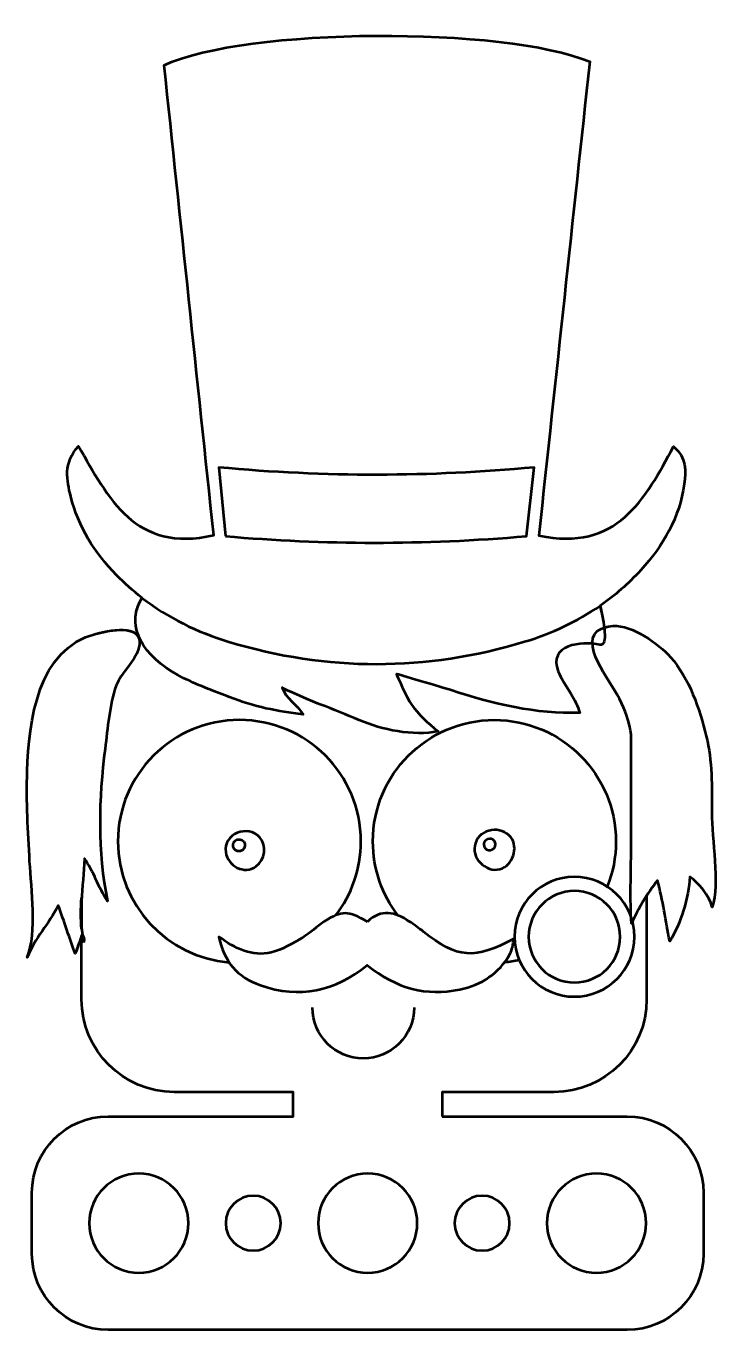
# Model space of a CAD drawing. Header units: centimetres. Extents: x -12.24 to -7.69, y -10.7 to -2.15.
import ezdxf

# ---------------------------------------------------------------- set-up
doc = ezdxf.new("R2010")
doc.units = ezdxf.units.CM
doc.header["$MEASUREMENT"] = 0
doc.layers.add('Layer 1', color=7, linetype='Continuous')

msp = doc.modelspace()

# ---------------------------------------------------------------- linework, layer by layer
at = {"layer": 'Layer 1', "lineweight": 53}
for points, knots in [([(-9.51253, -9.30004), (-9.51253, -9.30004), (-9.51253, -9.14054), (-9.51253, -9.14054), (-9.51253, -9.14054), (-9.51253, -9.14054), (-8.77917, -9.14054), (-8.77917, -9.14054), (-8.77917, -9.14054), (-8.44547, -9.14054), (-8.17241, -8.86748), (-8.17241, -8.53377), (-8.17241, -8.53377), (-8.17241, -8.53377), (-8.17241, -7.8527), (-8.17241, -7.8527), (-8.17241, -7.8527), (-8.15003, -7.81751), (-8.12615, -7.78367), (-8.10113, -7.75282), (-8.10113, -7.75282), (-8.0641, -7.883), (-8.04883, -8.02003), (-8.02075, -8.15041), (-8.02075, -8.15041), (-7.94868, -8.03864), (-7.89618, -7.86393), (-7.88905, -7.72914), (-7.88905, -7.72914), (-7.82561, -7.77188), (-7.76402, -7.85313), (-7.74174, -7.92824), (-7.74174, -7.92824), (-7.69193, -7.7714), (-7.7449, -7.48172), (-7.7449, -7.30742), (-7.7449, -7.30742), (-7.7449, -7.14047), (-7.74125, -6.96794), (-7.78127, -6.8062), (-7.78127, -6.8062), (-7.82592, -6.626), (-7.89145, -6.42899), (-8.01482, -6.28867), (-8.01482, -6.28867), (-8.09281, -6.20001), (-8.26688, -6.07526), (-8.39093, -6.08402), (-8.39093, -6.08402), (-8.41394, -6.08565), (-8.4335, -6.08915), (-8.45003, -6.09427), (-8.45003, -6.09427), (-8.45556, -6.04773), (-8.46683, -5.99479), (-8.47758, -5.95186), (-8.47758, -5.95186), (-8.38141, -5.88529), (-8.29202, -5.80768), (-8.21058, -5.71805), (-8.21058, -5.71805), (-8.06384, -5.55652), (-7.95496, -5.37454), (-7.92608, -5.15311), (-7.92608, -5.15311), (-7.91486, -5.06699), (-7.90682, -4.98121), (-7.99558, -4.90681), (-7.99558, -4.90681), (-8.18366, -5.25212), (-8.3638, -5.60131), (-8.87849, -5.48982), (-8.87849, -5.48982), (-8.76628, -4.4435), (-8.65541, -3.40974), (-8.54531, -2.38331), (-8.54531, -2.38331), (-9.10282, -2.15025), (-10.79845, -2.15697), (-11.33336, -2.40628), (-11.33336, -2.40628), (-11.2257, -3.42943), (-11.11772, -4.45552), (-11.00903, -5.48831), (-11.00903, -5.48831), (-11.52547, -5.60746), (-11.69956, -5.24474), (-11.89506, -4.90425), (-11.89506, -4.90425), (-11.99635, -5.01579), (-11.97188, -5.12836), (-11.94552, -5.23551), (-11.94552, -5.23551), (-11.89637, -5.43532), (-11.78825, -5.60346), (-11.64548, -5.75003), (-11.64548, -5.75003), (-11.5929, -5.80401), (-11.53746, -5.85344), (-11.4794, -5.89855), (-11.4794, -5.89855), (-11.53794, -5.99975), (-11.53137, -6.09526), (-11.4875, -6.17912), (-11.4875, -6.17912), (-11.4875, -6.17912), (-11.49555, -6.18234), (-11.49555, -6.18234), (-11.49555, -6.18234), (-11.50576, -6.07981), (-11.67291, -6.10757), (-11.7814, -6.13537), (-11.7814, -6.13537), (-12.16308, -6.23316), (-12.21963, -6.70814), (-12.23132, -7.03615), (-12.23132, -7.03615), (-12.23836, -7.23377), (-12.22627, -7.43133), (-12.21501, -7.62858), (-12.21501, -7.62858), (-12.20441, -7.81339), (-12.16455, -8.08708), (-12.23082, -8.25762), (-12.23082, -8.25762), (-12.18209, -8.13221), (-12.08813, -8.0351), (-12.02751, -7.91723), (-12.02751, -7.91723), (-11.98865, -8.0186), (-11.95259, -8.13851), (-11.91602, -8.23223), (-11.91602, -8.23223), (-11.90228, -8.19452), (-11.88615, -8.14918), (-11.87481, -8.11652), (-11.87481, -8.11652), (-11.87481, -8.11652), (-11.87481, -8.53377), (-11.87481, -8.53377), (-11.87481, -8.53377), (-11.87481, -8.86748), (-11.60175, -9.14054), (-11.26803, -9.14054), (-11.26803, -9.14054), (-11.26803, -9.14054), (-10.48752, -9.14054), (-10.48752, -9.14054), (-10.48752, -9.14054), (-10.48752, -9.14054), (-10.48752, -9.30004), (-10.48752, -9.30004), (-10.48752, -9.30004), (-10.48752, -9.30004), (-11.70002, -9.30004), (-11.70002, -9.30004), (-11.70002, -9.30004), (-11.97616, -9.30004), (-12.20002, -9.5239), (-12.20002, -9.80004), (-12.20002, -9.80004), (-12.20002, -9.80004), (-12.20002, -10.20004), (-12.20002, -10.20004), (-12.20002, -10.20004), (-12.20002, -10.47618), (-11.97616, -10.70004), (-11.70002, -10.70004), (-11.70002, -10.70004), (-11.70002, -10.70004), (-8.30002, -10.70004), (-8.30002, -10.70004), (-8.30002, -10.70004), (-8.02388, -10.70004), (-7.80002, -10.47618), (-7.80002, -10.20004), (-7.80002, -10.20004), (-7.80002, -10.20004), (-7.80002, -9.80004), (-7.80002, -9.80004), (-7.80002, -9.80004), (-7.80002, -9.5239), (-8.02388, -9.30004), (-8.30002, -9.30004), (-8.30002, -9.30004), (-8.30002, -9.30004), (-9.51253, -9.30004), (-9.51253, -9.30004)], [0, 0, 0, 0, 0.0208333, 0.0208333, 0.0208333, 0.0208333, 0.0416667, 0.0416667, 0.0416667, 0.0416667, 0.0625, 0.0625, 0.0625, 0.0625, 0.0833333, 0.0833333, 0.0833333, 0.0833333, 0.1041667, 0.1041667, 0.1041667, 0.1041667, 0.125, 0.125, 0.125, 0.125, 0.1458333, 0.1458333, 0.1458333, 0.1458333, 0.1666667, 0.1666667, 0.1666667, 0.1666667, 0.1875, 0.1875, 0.1875, 0.1875, 0.2083333, 0.2083333, 0.2083333, 0.2083333, 0.2291667, 0.2291667, 0.2291667, 0.2291667, 0.25, 0.25, 0.25, 0.25, 0.2708333, 0.2708333, 0.2708333, 0.2708333, 0.2916667, 0.2916667, 0.2916667, 0.2916667, 0.3125, 0.3125, 0.3125, 0.3125, 0.3333333, 0.3333333, 0.3333333, 0.3333333, 0.3541667, 0.3541667, 0.3541667, 0.3541667, 0.375, 0.375, 0.375, 0.375, 0.3958333, 0.3958333, 0.3958333, 0.3958333, 0.4166667, 0.4166667, 0.4166667, 0.4166667, 0.4375, 0.4375, 0.4375, 0.4375, 0.4583333, 0.4583333, 0.4583333, 0.4583333, 0.4791667, 0.4791667, 0.4791667, 0.4791667, 0.5, 0.5, 0.5, 0.5, 0.5208333, 0.5208333, 0.5208333, 0.5208333, 0.5416667, 0.5416667, 0.5416667, 0.5416667, 0.5625, 0.5625, 0.5625, 0.5625, 0.5833333, 0.5833333, 0.5833333, 0.5833333, 0.6041667, 0.6041667, 0.6041667, 0.6041667, 0.625, 0.625, 0.625, 0.625, 0.6458333, 0.6458333, 0.6458333, 0.6458333, 0.6666667, 0.6666667, 0.6666667, 0.6666667, 0.6875, 0.6875, 0.6875, 0.6875, 0.7083333, 0.7083333, 0.7083333, 0.7083333, 0.7291667, 0.7291667, 0.7291667, 0.7291667, 0.75, 0.75, 0.75, 0.75, 0.7708333, 0.7708333, 0.7708333, 0.7708333, 0.7916667, 0.7916667, 0.7916667, 0.7916667, 0.8125, 0.8125, 0.8125, 0.8125, 0.8333333, 0.8333333, 0.8333333, 0.8333333, 0.8541667, 0.8541667, 0.8541667, 0.8541667, 0.875, 0.875, 0.875, 0.875, 0.8958333, 0.8958333, 0.8958333, 0.8958333, 0.9166667, 0.9166667, 0.9166667, 0.9166667, 0.9375, 0.9375, 0.9375, 0.9375, 0.9583333, 0.9583333, 0.9583333, 0.9583333, 1, 1, 1, 1]), ([(-11.87481, -8.07162), (-11.87481, -8.07162), (-11.87481, -7.86638), (-11.87481, -7.86638), (-11.87481, -7.86638), (-11.87963, -7.93609), (-11.88175, -8.00543), (-11.87481, -8.07162)], [0, 0, 0, 0, 0.3333333, 0.3333333, 0.3333333, 0.3333333, 1, 1, 1, 1]), ([(-11.82502, -10.00004), (-11.82502, -9.82055), (-11.67951, -9.67504), (-11.50002, -9.67504), (-11.50002, -9.67504), (-11.32053, -9.67504), (-11.17502, -9.82055), (-11.17502, -10.00004), (-11.17502, -10.00004), (-11.17502, -10.17953), (-11.32053, -10.32504), (-11.50002, -10.32504), (-11.50002, -10.32504), (-11.67951, -10.32504), (-11.82502, -10.17953), (-11.82502, -10.00004)], [0, 0, 0, 0, 0.2, 0.2, 0.2, 0.2, 0.4, 0.4, 0.4, 0.4, 0.6, 0.6, 0.6, 0.6, 1, 1, 1, 1]), ([(-10.32502, -10.00004), (-10.32502, -9.82055), (-10.17951, -9.67504), (-10.00002, -9.67504), (-10.00002, -9.67504), (-9.82053, -9.67504), (-9.67502, -9.82055), (-9.67502, -10.00004), (-9.67502, -10.00004), (-9.67502, -10.17953), (-9.82053, -10.32504), (-10.00002, -10.32504), (-10.00002, -10.32504), (-10.17951, -10.32504), (-10.32502, -10.17953), (-10.32502, -10.00004)], [0, 0, 0, 0, 0.2, 0.2, 0.2, 0.2, 0.4, 0.4, 0.4, 0.4, 0.6, 0.6, 0.6, 0.6, 1, 1, 1, 1]), ([(-8.82502, -10.00004), (-8.82502, -9.82055), (-8.67951, -9.67504), (-8.50002, -9.67504), (-8.50002, -9.67504), (-8.32053, -9.67504), (-8.17502, -9.82055), (-8.17502, -10.00004), (-8.17502, -10.00004), (-8.17502, -10.17953), (-8.32053, -10.32504), (-8.50002, -10.32504), (-8.50002, -10.32504), (-8.67951, -10.32504), (-8.82502, -10.17953), (-8.82502, -10.00004)], [0, 0, 0, 0, 0.2, 0.2, 0.2, 0.2, 0.4, 0.4, 0.4, 0.4, 0.6, 0.6, 0.6, 0.6, 1, 1, 1, 1]), ([(-10.93002, -10.00004), (-10.93002, -9.90063), (-10.84943, -9.82004), (-10.75002, -9.82004), (-10.75002, -9.82004), (-10.65061, -9.82004), (-10.57002, -9.90063), (-10.57002, -10.00004), (-10.57002, -10.00004), (-10.57002, -10.09945), (-10.65061, -10.18004), (-10.75002, -10.18004), (-10.75002, -10.18004), (-10.84943, -10.18004), (-10.93002, -10.09945), (-10.93002, -10.00004)], [0, 0, 0, 0, 0.2, 0.2, 0.2, 0.2, 0.4, 0.4, 0.4, 0.4, 0.6, 0.6, 0.6, 0.6, 1, 1, 1, 1]), ([(-9.43002, -10.00004), (-9.43002, -9.90063), (-9.34943, -9.82004), (-9.25002, -9.82004), (-9.25002, -9.82004), (-9.15061, -9.82004), (-9.07002, -9.90063), (-9.07002, -10.00004), (-9.07002, -10.00004), (-9.07002, -10.09945), (-9.15061, -10.18004), (-9.25002, -10.18004), (-9.25002, -10.18004), (-9.34943, -10.18004), (-9.43002, -10.09945), (-9.43002, -10.00004)], [0, 0, 0, 0, 0.2, 0.2, 0.2, 0.2, 0.4, 0.4, 0.4, 0.4, 0.6, 0.6, 0.6, 0.6, 1, 1, 1, 1])]:
    msp.add_open_spline(points, degree=3, knots=knots, dxfattribs=at)
at = {"layer": 'Layer 1', "color": 5, "lineweight": 53}
for points, knots in [([(-10.93228, -5.49517), (-10.93228, -5.49517), (-10.97454, -5.04409), (-10.97454, -5.04409), (-10.97454, -5.04409), (-10.27887, -5.1101), (-9.59067, -5.10745), (-8.90907, -5.04409), (-8.90907, -5.04409), (-8.90907, -5.04409), (-8.95852, -5.49517), (-8.95852, -5.49517), (-8.95852, -5.49517), (-9.6322, -5.55328), (-10.28955, -5.55124), (-10.93228, -5.49517)], [0, 0, 0, 0, 0.2, 0.2, 0.2, 0.2, 0.4, 0.4, 0.4, 0.4, 0.6, 0.6, 0.6, 0.6, 1, 1, 1, 1]), ([(-9.71382, -6.59861), (-9.74091, -6.56151), (-9.81192, -6.3995), (-9.81192, -6.3995), (-9.81192, -6.3995), (-9.81192, -6.3995), (-9.51024, -6.48621), (-9.45226, -6.50547), (-9.45226, -6.50547), (-9.18558, -6.59411), (-8.89087, -6.66404), (-8.60996, -6.65342), (-8.60996, -6.65342), (-8.62363, -6.60966), (-8.64435, -6.56612), (-8.6682, -6.5267), (-8.6682, -6.5267), (-8.69657, -6.47972), (-8.73182, -6.43349), (-8.75163, -6.38191), (-8.75163, -6.38191), (-8.81904, -6.20659), (-8.60157, -6.18127), (-8.47914, -6.20662), (-8.47914, -6.20662), (-8.42247, -6.21838), (-8.45155, -6.05574), (-8.47758, -5.95187), (-8.47758, -5.95187), (-8.62729, -6.05552), (-8.79343, -6.13246), (-8.97159, -6.18647), (-8.97159, -6.18647), (-9.6167, -6.38208), (-10.26545, -6.38239), (-10.91082, -6.18748), (-10.91082, -6.18748), (-11.11866, -6.12471), (-11.31016, -6.03004), (-11.4794, -5.89855), (-11.4794, -5.89855), (-11.61036, -6.12494), (-11.41527, -6.32284), (-11.20654, -6.42562), (-11.20654, -6.42562), (-11.10033, -6.4779), (-10.98789, -6.51791), (-10.90552, -6.55066), (-10.90552, -6.55066), (-10.74297, -6.61527), (-10.59103, -6.64397), (-10.42322, -6.66437), (-10.42322, -6.66437), (-10.46275, -6.59908), (-10.53812, -6.55652), (-10.56096, -6.48782), (-10.56096, -6.48782), (-10.55889, -6.49404), (-10.33582, -6.58987), (-10.31122, -6.5984), (-10.31122, -6.5984), (-10.22415, -6.62855), (-10.14, -6.66639), (-10.05515, -6.70211), (-10.05515, -6.70211), (-9.90703, -6.76442), (-9.70326, -6.80943), (-9.53882, -6.77442), (-9.53882, -6.77442), (-9.60873, -6.72007), (-9.66635, -6.66353), (-9.71382, -6.59861)], [0, 0, 0, 0, 0.0526316, 0.0526316, 0.0526316, 0.0526316, 0.1052632, 0.1052632, 0.1052632, 0.1052632, 0.1578947, 0.1578947, 0.1578947, 0.1578947, 0.2105263, 0.2105263, 0.2105263, 0.2105263, 0.2631579, 0.2631579, 0.2631579, 0.2631579, 0.3157895, 0.3157895, 0.3157895, 0.3157895, 0.3684211, 0.3684211, 0.3684211, 0.3684211, 0.4210526, 0.4210526, 0.4210526, 0.4210526, 0.4736842, 0.4736842, 0.4736842, 0.4736842, 0.5263158, 0.5263158, 0.5263158, 0.5263158, 0.5789474, 0.5789474, 0.5789474, 0.5789474, 0.6315789, 0.6315789, 0.6315789, 0.6315789, 0.6842105, 0.6842105, 0.6842105, 0.6842105, 0.7368421, 0.7368421, 0.7368421, 0.7368421, 0.7894737, 0.7894737, 0.7894737, 0.7894737, 0.8421053, 0.8421053, 0.8421053, 0.8421053, 0.8947368, 0.8947368, 0.8947368, 0.8947368, 1, 1, 1, 1]), ([(-11.85916, -8.15957), (-11.90364, -7.99021), (-11.86107, -7.78868), (-11.85651, -7.60974), (-11.85651, -7.60974), (-11.79635, -7.689), (-11.76408, -7.80284), (-11.70504, -7.8875), (-11.70504, -7.8875), (-11.77291, -7.56894), (-11.76246, -7.21035), (-11.72076, -6.88894), (-11.72076, -6.88894), (-11.70339, -6.75521), (-11.69316, -6.60284), (-11.64784, -6.4752), (-11.64784, -6.4752), (-11.61728, -6.38921), (-11.52369, -6.31632), (-11.50134, -6.2344), (-11.50134, -6.2344), (-11.45699, -6.0719), (-11.65747, -6.10362), (-11.7814, -6.13537), (-11.7814, -6.13537), (-12.16308, -6.23316), (-12.21963, -6.70814), (-12.23132, -7.03615), (-12.23132, -7.03615), (-12.23836, -7.23377), (-12.22627, -7.43133), (-12.21501, -7.62858), (-12.21501, -7.62858), (-12.20441, -7.81339), (-12.16455, -8.08708), (-12.23082, -8.25762), (-12.23082, -8.25762), (-12.18209, -8.13221), (-12.08813, -8.0351), (-12.02751, -7.91723), (-12.02751, -7.91723), (-11.98865, -8.0186), (-11.95259, -8.13851), (-11.91602, -8.23223), (-11.91602, -8.23223), (-11.90125, -8.19169), (-11.88372, -8.14235), (-11.87234, -8.10941), (-11.87234, -8.10941), (-11.85768, -8.11912), (-11.85326, -8.13364), (-11.85916, -8.15957)], [0, 0, 0, 0, 0.0714286, 0.0714286, 0.0714286, 0.0714286, 0.1428571, 0.1428571, 0.1428571, 0.1428571, 0.2142857, 0.2142857, 0.2142857, 0.2142857, 0.2857143, 0.2857143, 0.2857143, 0.2857143, 0.3571429, 0.3571429, 0.3571429, 0.3571429, 0.4285714, 0.4285714, 0.4285714, 0.4285714, 0.5, 0.5, 0.5, 0.5, 0.5714286, 0.5714286, 0.5714286, 0.5714286, 0.6428571, 0.6428571, 0.6428571, 0.6428571, 0.7142857, 0.7142857, 0.7142857, 0.7142857, 0.7857143, 0.7857143, 0.7857143, 0.7857143, 0.8571429, 0.8571429, 0.8571429, 0.8571429, 1, 1, 1, 1]), ([(-8.27406, -7.54441), (-8.27406, -7.70672), (-8.28261, -7.87274), (-8.27136, -8.03402), (-8.27136, -8.03402), (-8.22727, -7.9402), (-8.16834, -7.83567), (-8.10113, -7.75282), (-8.10113, -7.75282), (-8.0641, -7.883), (-8.04883, -8.02003), (-8.02075, -8.15041), (-8.02075, -8.15041), (-7.94868, -8.03864), (-7.89618, -7.86393), (-7.88905, -7.72914), (-7.88905, -7.72914), (-7.82562, -7.77188), (-7.76402, -7.85313), (-7.74174, -7.92824), (-7.74174, -7.92824), (-7.69193, -7.7714), (-7.7449, -7.48172), (-7.7449, -7.30742), (-7.7449, -7.30742), (-7.7449, -7.14047), (-7.74126, -6.96794), (-7.78128, -6.8062), (-7.78128, -6.8062), (-7.82592, -6.626), (-7.89145, -6.42899), (-8.01483, -6.28867), (-8.01483, -6.28867), (-8.09281, -6.20001), (-8.26688, -6.07526), (-8.39093, -6.08402), (-8.39093, -6.08402), (-8.65926, -6.10299), (-8.46157, -6.37686), (-8.38599, -6.49918), (-8.38599, -6.49918), (-8.27967, -6.67126), (-8.2767, -6.79492), (-8.27406, -6.79035), (-8.27406, -6.79035), (-8.27406, -6.79035), (-8.27406, -7.54441), (-8.27406, -7.54441)], [0, 0, 0, 0, 0.0769231, 0.0769231, 0.0769231, 0.0769231, 0.1538462, 0.1538462, 0.1538462, 0.1538462, 0.2307692, 0.2307692, 0.2307692, 0.2307692, 0.3076923, 0.3076923, 0.3076923, 0.3076923, 0.3846154, 0.3846154, 0.3846154, 0.3846154, 0.4615385, 0.4615385, 0.4615385, 0.4615385, 0.5384615, 0.5384615, 0.5384615, 0.5384615, 0.6153846, 0.6153846, 0.6153846, 0.6153846, 0.6923077, 0.6923077, 0.6923077, 0.6923077, 0.7692308, 0.7692308, 0.7692308, 0.7692308, 0.8461538, 0.8461538, 0.8461538, 0.8461538, 1, 1, 1, 1]), ([(-10.04424, -7.49669), (-10.04424, -7.05695), (-10.40071, -6.70049), (-10.84044, -6.70049), (-10.84044, -6.70049), (-11.28018, -6.70049), (-11.63668, -7.05695), (-11.63668, -7.49669), (-11.63668, -7.49669), (-11.63668, -7.91375), (-11.31599, -8.25585), (-10.90776, -8.29004)], [0, 0, 0, 0, 0.25, 0.25, 0.25, 0.25, 0.5, 0.5, 0.5, 0.5, 1, 1, 1, 1]), ([(-9.80042, -7.98245), (-9.90409, -7.84802), (-9.96579, -7.67957), (-9.96579, -7.49669), (-9.96579, -7.49669), (-9.96579, -7.05695), (-9.60928, -6.70049), (-9.16956, -6.70049), (-9.16956, -6.70049), (-8.72982, -6.70049), (-8.37333, -7.05695), (-8.37333, -7.49669), (-8.37333, -7.49669), (-8.37333, -7.60133), (-8.39353, -7.70126), (-8.43022, -7.79278)], [0, 0, 0, 0, 0.2, 0.2, 0.2, 0.2, 0.4, 0.4, 0.4, 0.4, 0.6, 0.6, 0.6, 0.6, 1, 1, 1, 1]), ([(-10.73025, -7.65955), (-10.80923, -7.71614), (-10.9149, -7.6603), (-10.93057, -7.56793), (-10.93057, -7.56793), (-10.95093, -7.44821), (-10.78327, -7.38179), (-10.70631, -7.47108), (-10.70631, -7.47108), (-10.65993, -7.52495), (-10.67202, -7.6178), (-10.73025, -7.65955)], [0, 0, 0, 0, 0.25, 0.25, 0.25, 0.25, 0.5, 0.5, 0.5, 0.5, 1, 1, 1, 1]), ([(-9.04616, -7.59077), (-9.06006, -7.63196), (-9.09128, -7.66734), (-9.13362, -7.67858), (-9.13362, -7.67858), (-9.22599, -7.70314), (-9.32935, -7.60169), (-9.29377, -7.5073), (-9.29377, -7.5073), (-9.26491, -7.41056), (-9.1212, -7.39243), (-9.06255, -7.46795), (-9.06255, -7.46795), (-9.0357, -7.50253), (-9.03228, -7.54957), (-9.04616, -7.59077)], [0, 0, 0, 0, 0.2, 0.2, 0.2, 0.2, 0.4, 0.4, 0.4, 0.4, 0.6, 0.6, 0.6, 0.6, 1, 1, 1, 1]), ([(-10.80588, -7.5097), (-10.8108, -7.49195), (-10.82916, -7.47853), (-10.85345, -7.4852), (-10.85345, -7.4852), (-10.9025, -7.49867), (-10.88571, -7.57082), (-10.83471, -7.561), (-10.83471, -7.561), (-10.81154, -7.55651), (-10.80027, -7.52992), (-10.80588, -7.5097)], [0, 0, 0, 0, 0.25, 0.25, 0.25, 0.25, 0.5, 0.5, 0.5, 0.5, 1, 1, 1, 1]), ([(-9.2245, -7.48774), (-9.21147, -7.47794), (-9.19295, -7.47509), (-9.17902, -7.48438), (-9.17902, -7.48438), (-9.15982, -7.49716), (-9.15727, -7.52621), (-9.17301, -7.54277), (-9.17301, -7.54277), (-9.18517, -7.55558), (-9.20657, -7.55833), (-9.22158, -7.54905), (-9.22158, -7.54905), (-9.23158, -7.54285), (-9.23804, -7.53174), (-9.23949, -7.52018), (-9.23949, -7.52018), (-9.24111, -7.50689), (-9.23509, -7.49571), (-9.2245, -7.48774)], [0, 0, 0, 0, 0.1666667, 0.1666667, 0.1666667, 0.1666667, 0.3333333, 0.3333333, 0.3333333, 0.3333333, 0.5, 0.5, 0.5, 0.5, 0.6666667, 0.6666667, 0.6666667, 0.6666667, 1, 1, 1, 1]), ([(-8.25221, -8.12177), (-8.25221, -8.33879), (-8.42817, -8.51475), (-8.6452, -8.51475), (-8.6452, -8.51475), (-8.86224, -8.51475), (-9.03816, -8.33879), (-9.03816, -8.12177), (-9.03816, -8.12177), (-9.03816, -7.90472), (-8.86224, -7.72878), (-8.6452, -7.72878), (-8.6452, -7.72878), (-8.42817, -7.72878), (-8.25221, -7.90472), (-8.25221, -8.12177)], [0, 0, 0, 0, 0.2, 0.2, 0.2, 0.2, 0.4, 0.4, 0.4, 0.4, 0.6, 0.6, 0.6, 0.6, 1, 1, 1, 1]), ([(-8.34518, -8.12177), (-8.34518, -8.28744), (-8.47951, -8.42177), (-8.64519, -8.42177), (-8.64519, -8.42177), (-8.81089, -8.42177), (-8.94518, -8.28744), (-8.94518, -8.12177), (-8.94518, -8.12177), (-8.94518, -7.95608), (-8.81089, -7.82177), (-8.64519, -7.82177), (-8.64519, -7.82177), (-8.47951, -7.82177), (-8.34518, -7.95608), (-8.34518, -8.12177)], [0, 0, 0, 0, 0.2, 0.2, 0.2, 0.2, 0.4, 0.4, 0.4, 0.4, 0.6, 0.6, 0.6, 0.6, 1, 1, 1, 1]), ([(-10.00154, -8.02334), (-9.91275, -7.93687), (-9.81963, -7.96078), (-9.72729, -8.0214), (-9.72729, -8.0214), (-9.69547, -8.0423), (-9.66467, -8.06496), (-9.63481, -8.08858), (-9.63481, -8.08858), (-9.41205, -8.26482), (-9.29974, -8.27559), (-9.03857, -8.1325), (-9.03857, -8.1325), (-9.05004, -8.17555), (-9.05234, -8.20736), (-9.06632, -8.2327), (-9.06632, -8.2327), (-9.13851, -8.36348), (-9.2537, -8.43735), (-9.3972, -8.46742), (-9.3972, -8.46742), (-9.61683, -8.51342), (-9.80833, -8.46235), (-10.00392, -8.30832), (-10.00392, -8.30832), (-10.21195, -8.47916), (-10.44664, -8.52882), (-10.70286, -8.4401), (-10.70286, -8.4401), (-10.85727, -8.38661), (-10.94199, -8.28209), (-10.97451, -8.122), (-10.97451, -8.122), (-10.86772, -8.20095), (-10.75671, -8.25472), (-10.63156, -8.22413), (-10.63156, -8.22413), (-10.55989, -8.20661), (-10.49258, -8.16584), (-10.4276, -8.12813), (-10.4276, -8.12813), (-10.3767, -8.09861), (-10.33452, -8.05452), (-10.28485, -8.02248), (-10.28485, -8.02248), (-10.17042, -7.94864), (-10.12668, -7.94989), (-10.00154, -8.02334)], [0, 0, 0, 0, 0.0769231, 0.0769231, 0.0769231, 0.0769231, 0.1538462, 0.1538462, 0.1538462, 0.1538462, 0.2307692, 0.2307692, 0.2307692, 0.2307692, 0.3076923, 0.3076923, 0.3076923, 0.3076923, 0.3846154, 0.3846154, 0.3846154, 0.3846154, 0.4615385, 0.4615385, 0.4615385, 0.4615385, 0.5384615, 0.5384615, 0.5384615, 0.5384615, 0.6153846, 0.6153846, 0.6153846, 0.6153846, 0.6923077, 0.6923077, 0.6923077, 0.6923077, 0.7692308, 0.7692308, 0.7692308, 0.7692308, 0.8461538, 0.8461538, 0.8461538, 0.8461538, 1, 1, 1, 1])]:
    msp.add_open_spline(points, degree=3, knots=knots, dxfattribs=at)
for points in [[(-10.20801, -7.98037), (-10.10531, -7.84628), (-10.04424, -7.67863), (-10.04424, -7.49669)], [(-9.00666, -8.27615), (-9.03828, -8.28273), (-9.07058, -8.28746), (-9.10345, -8.29016)], [(-10.02884, -8.91955), (-10.21296, -8.91955), (-10.36221, -8.77029), (-10.36221, -8.58617)], [(-9.69603, -8.58617), (-9.69603, -8.77029), (-9.84529, -8.91955), (-10.02942, -8.91955)]]:
    msp.add_open_spline(points, degree=3, dxfattribs=at)

doc.saveas('drawing.dxf')
